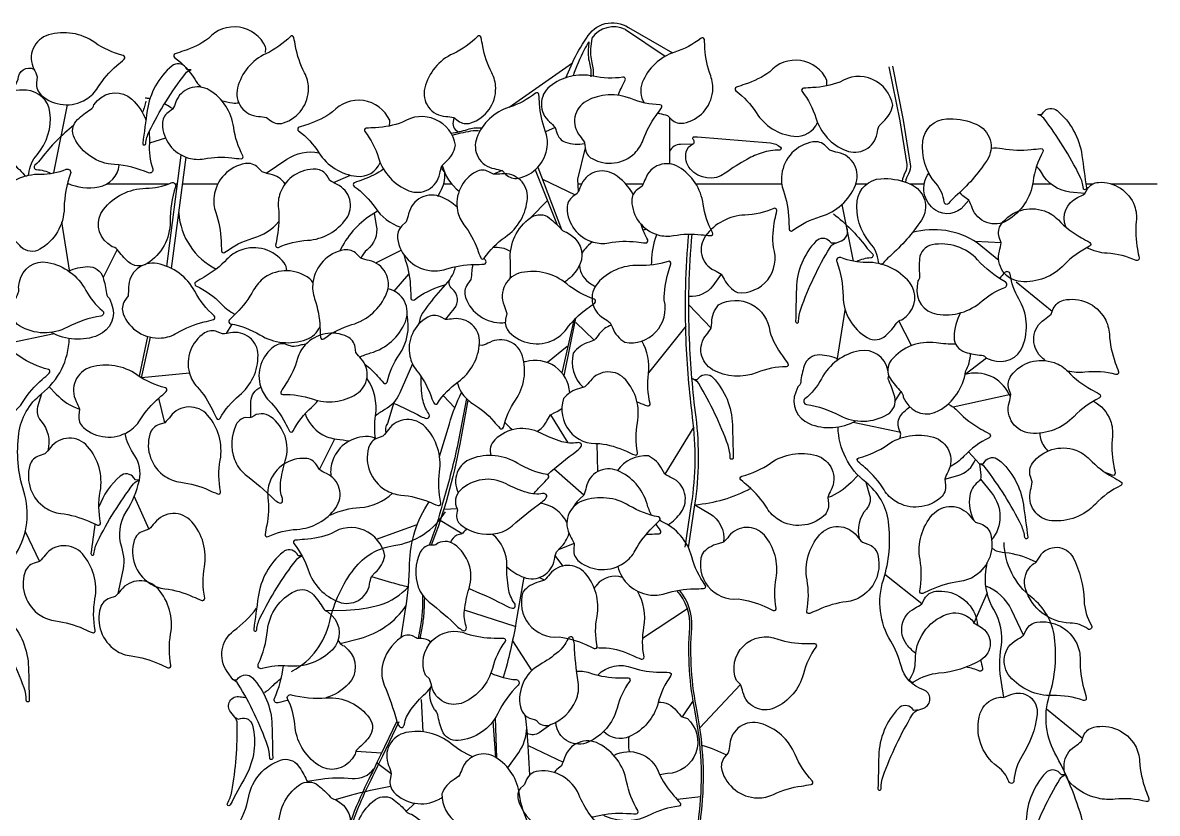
# Model space of a CAD drawing. Header units: millimetres. Extents: x -235 to 378, y -761 to -143.
# Drawn here: x 20.9 to 378, y -392.2 to -143.6 of the extents above; entities that cross this region are included whole.
import ezdxf

# ---------------------------------------------------------------- set-up
doc = ezdxf.new("R2010")
doc.units = ezdxf.units.MM
doc.layers.add('ceco.net 552 - hanging plants', color=7, linetype='Continuous')

msp = doc.modelspace()

# ---------------------------------------------------------------- linework, layer by layer
at = {"layer": 'ceco.net 552 - hanging plants'}
for points in [[(97.31, -152.96, 0.047586), (97.37, -151.16, 0.541429), (79.4, -148.54), (79.4, -148.54, -0.077245), (71.6, -152.45, 0.00848), (68.87, -153.38, 0.598862), (68.7, -154.5, -0.092131), (75.08, -161.38, 0.048012), (76.99, -163.83, 0.048012)], [(191.87, -160.86), (193.93, -156.17, -0.055454), (198.39, -148.46, -0.443163), (211.55, -145.09, -0.859275)], [(210.61, -145.7), (210.61, -145.7, 0.366637), (199.98, -148.47, 0.053683)], [(25.51, -160.63), (25.29, -162.43, 0.246417), (26.78, -166.37, 0.330105), (40.92, -167.63, 0.116968), (44.59, -163.98, -0.077245), (50.57, -157.03, 0.00848), (52.84, -155.02, 0.598862), (52.55, -153.87, -0.092131), (43.58, -149.79, 0.227483), (29.06, -147.4, 0.472053), (24.46, -158.15, -0.038279), (25.51, -160.63, 4.770354)], [(97.67, -173.37), (99.05, -174.42, 0.246417), (103, -175.1, 0.330105), (110.85, -164.08, 0.116968), (109.62, -159.31, -0.077245), (106.79, -151.05, 0.00848), (106.24, -148.22, 0.598862), (105.15, -147.9, -0.092131), (97.48, -153.31, 0.227483), (88.52, -164.08, 0.472053), (95.14, -173.04, -0.038279), (97.67, -173.37, 4.770354)], [(156.59, -173.37), (157.97, -174.42, 0.246417), (161.92, -175.1, 0.330105), (169.77, -164.08, 0.116968), (168.54, -159.31, -0.077245), (165.71, -151.05, 0.00848), (165.16, -148.22, 0.598862), (164.07, -147.9, -0.092131), (156.4, -153.31, 0.227483), (147.44, -164.08, 0.472053), (154.06, -173.04, -0.038279), (156.59, -173.37, 4.770354)], [(199.13, -149.59, 0.036388), (197.59, -152.12, 0.036601), (194.13, -160.29)], [(199.13, -149.59), (198.94, -151.22, 0.092771), (199.29, -156.32, -0.077331), (199.71, -160.57)], [(199.98, -148.47), (199.68, -151.06, 0.092771), (200.03, -156.16, -0.077331), (200.45, -160.41, -0.007946)], [(223.83, -172.77), (225.07, -173.98, 0.246417), (228.91, -175.14, 0.330105), (238.05, -165.18, 0.116968), (237.42, -160.29, -0.077245), (235.63, -151.74, 0.00848), (235.43, -148.87, 0.598862), (234.39, -148.42, -0.092131), (226.11, -152.84, 0.227483), (215.9, -162.42, 0.232068), (216.45, -168.76, 0.232068)], [(72.71, -158.32), (72.21, -157.65, 0.431488), (67.92, -157.14, 0.185375), (60.11, -171.23, 0.00096), (58.69, -181.49, 1.019254), (59.65, -181.6, -0.090891), (60.74, -177.79, -0.049077), (72.11, -159.58, -0.172803), (73.94, -158.4), (73.49, -158.37), (72.71, -158.32)], [(273.95, -163.44, 0.047586), (274.01, -161.65, 0.541429), (256.04, -159.02), (256.04, -159.02, -0.077245), (248.24, -162.93, 0.00848), (245.51, -163.86, 0.598862), (245.34, -164.99, -0.092131), (251.72, -171.86, 0.227483), (263.6, -179.29, 0.330913), (271.04, -174.95, 0.330913)], [(17.79, -165.06), (19.51, -161.33, -0.554984), (24.46, -158.15, -85.171084)], [(208.27, -166.36, -0.020705), (209.25, -164.22, 0.00848), (210.51, -161.62, 0.598862), (209.83, -160.71, -0.092131), (200.45, -160.41, 0.227483), (186.82, -163.63, 0.472053), (186.71, -174.76, -0.038279), (188.53, -176.55)], [(290.44, -175.97), (291.66, -174.74, 0.163945), (294.71, -169.54, 0.541429), (278.07, -162.27, 0.081992), (278.07, -162.27, -0.077245), (269.51, -163.99, 0.00848), (266.63, -164.16, 0.598862), (266.18, -165.2, -0.092131), (270.52, -173.52, 0.227483), (280.02, -183.81, 0.472053), (289.78, -178.44, -0.038279), (290.44, -175.97, 4.770354)], [(293.53, -157.46), (296.92, -174.42), (299.1, -188.2, -0.167912), (298.69, -190.51, 0.083179), (297.67, -193.38, 0.083179)], [(294.63, -157.24), (298.03, -174.22), (300.21, -188.02, -0.167912), (299.67, -191.06, 0.087713), (298.74, -193.72, -7.213812)], [(68.09, -170.81), (66.68, -171.82, 0.246417), (64.87, -175.4, 0.330105), (73.1, -186.13, 0.116968), (78.02, -186.36, -0.077245), (86.75, -186.08, 0.00848), (89.62, -186.38, 0.598862), (90.24, -185.43, -0.092131), (87.32, -176.51, 0.227483), (79.65, -164.79, 0.472053), (69.14, -168.48, -0.038279), (68.09, -170.81, 4.770354)], [(13.65, -166.17), (12.71, -166.57, 0.469334), (9.32, -177.88, 0.066782), (19.32, -189.27, -0.045639), (21.41, -191.47, 0.669783), (22.81, -191.07, -0.152472), (25.43, -185.09, 0.211908), (29.5, -171.8, 0.363748), (22.08, -164.84, 0.106502), (13.65, -166.17, 2.255496)], [(43.32, -169.37), (44.5, -168.09, -0.414145), (55.26, -167.61, -0.116892), (59.7, -174.16, -0.116892)], [(60.96, -167.51, 0.021334), (59.5, -167.29)], [(171.77, -190.1), (173.01, -191.31, 0.246417), (176.85, -192.47, 0.330105), (185.99, -182.5, 0.116968), (185.36, -177.61, -0.077245), (183.57, -169.07, 0.00848), (183.37, -166.19, 0.598862), (182.32, -165.74, -0.092131), (174.04, -170.16, 0.227483), (163.83, -179.75, 0.472053), (169.3, -189.46, -0.038279), (171.77, -190.1, 4.770354)], [(197.73, -181.25), (197.9, -182.97, 0.246417), (200.1, -186.33, 0.330105), (213.51, -184.57, 0.116968), (216.17, -180.42, -0.077245), (220.29, -172.73, 0.00848), (221.98, -170.39, 0.598862), (221.47, -169.38, -0.092131), (212.29, -167.44, 0.227483), (198.3, -168.22, 0.472053), (196.25, -179.17, -0.038279), (197.73, -181.25, 4.770354)], [(60.67, -177.94, -0.050948), (60.79, -181.42, 0.098869), (61.85, -189.53, -0.647553), (60.51, -190.77, 0.08314), (49.76, -188.2, -0.263284), (37.18, -179.89, -0.332746), (38.19, -174.05, -0.049305), (42.3, -170.86, 0.207533), (43.32, -169.37)], [(59.62, -168.21), (59.24, -169.91, -0.06502), (58.57, -171.76, -0.06502)], [(68.14, -170.71), (67.46, -170.24, 0.032224), (65.55, -169.1, 0.032224)], [(83.5, -168.02, 0.055005), (86.96, -168.8, 0.068284), (88.92, -168.76)], [(136.35, -176.04, 0.047586), (136.41, -174.25, 0.541429), (118.45, -171.62), (118.45, -171.62, -0.077245), (110.64, -175.54, 0.00848), (107.91, -176.47, 0.598862), (107.75, -177.59, -0.092131), (114.13, -184.47, 0.227483), (126.01, -191.89, 0.330913), (133.44, -187.56, 0.330913)], [(341.65, -172.39), (342.15, -171.72, -0.431488), (346.44, -171.21, -0.185375), (354.24, -185.3, -0.00096), (355.66, -195.55, -1.019254), (354.7, -195.67, 0.090891), (353.61, -191.86, 0.049077), (342.24, -173.64, 0.172803), (340.42, -172.47), (340.86, -172.43), (341.65, -172.39)], [(152.84, -188.57), (154.07, -187.34, 0.163945), (157.12, -182.14, 0.541429), (140.48, -174.87, 0.081992), (140.48, -174.87, -0.077245), (131.92, -176.59, 0.00848), (129.04, -176.76, 0.598862), (128.58, -177.81, -0.092131), (132.93, -186.12, 0.227483), (142.43, -196.42, 0.472053), (152.18, -191.04, -0.038279), (152.84, -188.57, 4.770354)], [(156.59, -173.37), (156.34, -174.8, 0.382523), (158.3, -177.94, 0.409983)], [(220.82, -172.01, 0.019309), (221.36, -172.13, -0.038279), (223.83, -172.77)], [(320.05, -175.13), (321, -175.53, -0.469334), (324.38, -186.83, -0.066782), (314.39, -198.23, 0.045639), (312.29, -200.43, -0.669783), (310.9, -200.03, 0.152472), (308.28, -194.05, -0.211908), (304.2, -180.76, -0.363748), (311.63, -173.8, -0.106502), (320.05, -175.13, -2.255496)], [(36.95, -175.91, 0.063447), (26.83, -186.16, -0.045639), (24.77, -188.4, 0.669783), (25.26, -189.76, -0.108279), (29.79, -190.97)], [(165.34, -176.79, 0.108156), (160.8, -177.25, -0.045684), (155.74, -178.4, -0.045684)], [(156.06, -178.98), (158.82, -178.26, -0.023145), (161.95, -177.6, -0.08011), (164.86, -177.6, -0.669592)], [(188.53, -176.55), (189, -178.22, 0.246417), (191.75, -181.14, 0.134947), (197.76, -181.52, 0.134947)], [(231.74, -181.8), (227.9, -181.83, 0.282834), (224.48, -183.97, 1.420119)], [(233.32, -179.44), (256.28, -181.38, -0.162743), (259.4, -182.73, -0.688458), (259.06, -183.64, 0.076144), (253.59, -184.48, 0.051416), (248.96, -186.47, 0.028458), (241.97, -190.92, -0.387945), (231.04, -189.64, -0.245559), (229.74, -184.15, -0.232183), (231.74, -181.8, 0.555603), (231.96, -180.34, -0.535608), (232.06, -179.45), (233.32, -179.44)], [(274.89, -183.66), (273.62, -182.35, 0.246417), (269.62, -181.05, 0.330105), (259.78, -191.28, 0.116968), (260.32, -196.43, -0.077245), (261.99, -205.44, 0.00848), (262.13, -208.47, 0.598862), (263.22, -208.96, -0.092131), (272.01, -204.53, 0.227483), (282.97, -194.71, 0.472053), (277.47, -184.39, -0.038279), (274.89, -183.66, 4.770354)], [(97.53, -190.9), (104.08, -186.51, -0.197866), (114.13, -184.47, -0.162296)], [(325.65, -182.99, -0.07859), (329.15, -183.12, 0.077245), (338.31, -183.46, -0.00848), (341.33, -183.16, -0.598862), (341.98, -184.17, 0.092131), (338.86, -193.52, -0.227483), (330.74, -205.78, -0.472053), (319.72, -201.83, 0.038279), (318.63, -199.38)], [(35, -194.09, 0.148961), (44.92, -195.19, 0.327687), (51.33, -188.35, 0.327687)], [(96.26, -190.49), (94.99, -189.18, 0.246417), (90.99, -187.88, 0.330105), (81.14, -198.11, 0.116968), (81.69, -203.26, -0.077245), (83.36, -212.27, 0.00848), (83.5, -215.3, 0.598862), (84.58, -215.79, -0.092131), (93.38, -211.36, 0.145921), (101.55, -206.09, 0.145921)], [(151.55, -198.2), (152.36, -196.66, 0.163945), (153.74, -190.8, 0.04666), (152.67, -189.09, 0.04666)], [(152.91, -188.5, 0.153056), (158.25, -196.59)], [(215.82, -194.98), (214.41, -195.99, 0.246417), (212.6, -199.57, 0.330105), (220.83, -210.3, 0.116968), (225.75, -210.53, -0.077245), (234.48, -210.25, 0.00848), (237.35, -210.55, 0.598862), (237.97, -209.6, -0.092131), (235.05, -200.68, 0.227483), (227.38, -188.96, 0.472053), (216.88, -192.65, -0.038279), (215.82, -194.98, 4.770354)], [(355.15, -197.32), (350.49, -196.85, -0.237676), (341.5, -190.73, 0.067017), (339.99, -188.7, 2.931768)], [(15.51, -209.26), (14.17, -208.16, -0.414145), (13.12, -197.44, -0.228085), (26.61, -191.17, 0.098869), (34.65, -189.68, -0.647553), (35.96, -190.95, 0.08314), (33.97, -201.82, -0.263284), (26.35, -214.83, -0.332746), (20.47, -214.14, -0.049305), (17.07, -210.21, 0.207533), (15.51, -209.26, 4.85533)], [(103.51, -194.25, 0.190317), (98.84, -191.22, -0.038279), (96.26, -190.49)], [(117.6, -193.22), (116.7, -191.74, 0.246417), (113.26, -189.68, 0.330105), (101.96, -197.11, 0.116968), (101.37, -202.01, -0.077245), (101.02, -210.73, 0.00848), (100.52, -213.57, 0.598862), (101.42, -214.26, -0.092131), (110.53, -212, 0.227483), (122.77, -205.2, 0.472053), (119.84, -194.45, -0.038279), (117.6, -193.22, 4.770354)], [(134.48, -189.63, -0.06395), (128.03, -192.91, 0.00848), (125.33, -193.93, 0.598862), (125.2, -195.06, -0.092131), (131.8, -201.72, 0.161072), (139.87, -207.91, 0.161072)], [(169.13, -191.25), (167.6, -190.45, 0.246417), (163.59, -190.47, 0.330105), (157.76, -202.67, 0.116968), (159.79, -207.17, -0.077245), (164, -214.81, 0.00848), (165.04, -217.5, 0.598862), (166.17, -217.63, -0.092131), (172.79, -210.98, 0.227483), (179.75, -198.82, 0.472053), (171.69, -191.14, -0.038279), (169.13, -191.25, 4.770354)], [(213.02, -197.65, 0.138191), (207.02, -191.24, 0.472053), (196.51, -194.93, -0.038279), (195.45, -197.26)], [(299.41, -193.96), (300.35, -194.36, -0.469334), (303.74, -205.66, -0.066782), (293.75, -217.06, 0.045639), (291.65, -219.26, -0.669783), (290.26, -218.86, 0.152472), (287.64, -212.88, -0.211908), (283.56, -199.59, -0.363748), (290.98, -192.63, -0.106502), (299.41, -193.96, -2.255496)], [(318.63, -199.38), (317.1, -201.21, -0.377009), (308.18, -202.57, -0.427451), (306.08, -190.85, 0.028238)], [(49.06, -214.04), (47.69, -212.98, -0.414145), (46.35, -202.29, -0.228085), (59.66, -195.66, 0.098869), (67.66, -193.94, -0.647553), (69.01, -195.17, 0.08314), (67.31, -206.1, -0.263284), (60.05, -219.31, -0.332746), (54.15, -218.78, -0.049305), (50.64, -214.94, 0.207533), (49.06, -214.04, 4.85533)], [(355.15, -197.32), (356.05, -195.84, -0.246417), (359.49, -193.78, -0.330105), (370.79, -201.21, -0.116968), (371.37, -206.11, 0.077245), (371.72, -214.83, -0.00848), (372.23, -217.67, -0.598862), (371.33, -218.36, 0.092131), (362.22, -216.1, -0.103963), (355.8, -214.34, -0.103963)], [(157.6, -201.56, 0.084817), (152.82, -198.41, 0.472053), (142.38, -203.68, -0.038279), (141.59, -206.25)], [(195.45, -197.26), (194.04, -198.27, 0.246417), (192.23, -201.85, 0.330105), (200.46, -212.58, 0.116968), (205.38, -212.81, -0.077245), (214.11, -212.53, 0.00848), (216.98, -212.83, 0.598862), (217.6, -211.88, -0.051214), (215.57, -207.04, -0.051214)], [(318.63, -199.38), (317.15, -198.32, -0.107206), (315.87, -196.89, -0.107206)], [(349.17, -207.82, -0.402608), (352.9, -198.54, 0.038279), (355.15, -197.32)], [(70.05, -203.38, 0.267847), (81.83, -221.05, 0.309793)], [(132.6, -202.8), (130.58, -204.11, 0.137711), (120.67, -215.39)], [(131.54, -203.49), (132.2, -207.35, -0.27288), (129.3, -215.02, 0.132221), (127.36, -217.67, 0.831935)], [(240.75, -222.71), (241.63, -224.2, 0.163945), (245.88, -228.47, 0.541429), (257.14, -214.23, 0.081992), (257.14, -214.23, -0.077245), (257.65, -205.51, 0.00848), (258.22, -202.68, 0.598862), (257.32, -201.98, -0.092131), (248.18, -204.07, 0.227483), (235.81, -210.64, 0.472053), (238.53, -221.44, -0.038279), (240.75, -222.71, 4.770354)], [(328.82, -212.76), (328.24, -211.04, -0.246417), (328.9, -206.88, -0.330105), (342.5, -202.78, -0.116968), (346.83, -205.61, 0.077245), (354.09, -211.2, -0.00848), (356.72, -212.71, -0.598862), (356.67, -213.9, 0.092131), (348.71, -219.71, -0.227483), (334.99, -224.99, -0.472053), (328.3, -215.4, 0.038279), (328.82, -212.76, -4.770354)], [(141.59, -206.25), (140.26, -207.49, 0.246417), (138.87, -211.46, 0.330105), (148.9, -221.52, 0.116968), (154.06, -221.09, -0.077245), (163.1, -219.6, 0.00848), (166.13, -219.53, 0.598862), (166.65, -218.45, -0.008599), (166.12, -217.69, -0.008599)], [(174.35, -223.93, 0.04062), (174.38, -218.5, -0.263284), (180.79, -204.86, -0.332746), (186.71, -205.01, -0.049305), (190.46, -208.62, 0.207533), (192.09, -209.42)], [(276.11, -203.7, -0.063447), (286.23, -213.95, 0.045639), (288.29, -216.19, -0.669783), (287.8, -217.55, 0.108279), (283.27, -218.76)], [(192.09, -209.42), (193.52, -210.39, -0.414145), (195.55, -220.97, -0.086227), (191.47, -225.19, -0.086227)], [(217.3, -208.59, -0.011173), (216.18, -208.81)], [(218.84, -219.81, -0.075362), (220.08, -211.38, 0.003682), (220.44, -210.18, 0.003682)], [(229.38, -308.54), (231.43, -295.01, 0.069405), (231.75, -267.78, -0.021602), (229.69, -243.18, -0.033171), (230.56, -209.95, -0.033171)], [(230.43, -308.7), (232.48, -295.17, 0.069405), (232.81, -267.65, -0.021602), (230.76, -243.14, -0.033171), (231.62, -210.04, -9.107611)], [(276.66, -212.88), (278.54, -212.18, 0.428524), (280.25, -208.14, 0.428524)], [(328.07, -218.32), (321.25, -212.76, 0.214801), (300.9, -209.57, 0.867749)], [(200.19, -212.5, 0.048961), (197.88, -214.67, 0.064747), (196.85, -216.21, 0.064747)], [(275.43, -212.94), (274.86, -212.33, 0.431488), (270.54, -212.32, 0.185375), (264.38, -227.19, 0.00096), (264.14, -237.55, 1.019254), (265.1, -237.55, -0.090891), (265.75, -233.64, -0.049077), (274.98, -214.25, -0.172803), (276.66, -212.88), (276.22, -212.9), (275.43, -212.94)], [(302.63, -224.77), (302.35, -226.48, 0.414145), (308.63, -235.23, 0.228085), (322.9, -231.05, -0.098869), (329.94, -226.87, 0.647553), (330.08, -225.05, -0.08314), (321.42, -218.19, 0.263284), (307.11, -213.44, 0.332746), (303.14, -217.83, 0.049305), (303.18, -223.04, -0.207533), (302.63, -224.77, -4.85533)], [(104.07, -221.59, 0.151509), (103.16, -219.07, 0.330105), (89.53, -215.08, 0.116968), (85.21, -217.95, -0.077245), (78, -223.6, 0.00848), (75.38, -225.13, 0.598862), (75.45, -226.32, -0.092131), (83.45, -232.06, 0.079393), (87.73, -235.3)], [(127.36, -217.67), (126.09, -216.37, 0.246417), (122.09, -215.06, 0.330105), (112.25, -225.3, 0.116968), (112.79, -230.44, -0.077245), (114.46, -239.45, 0.00848), (114.6, -242.48, 0.598862), (115.69, -242.98, -0.092131), (124.49, -238.54, 0.227483), (135.44, -228.73, 0.472053), (129.94, -218.4, -0.038279), (127.36, -217.67, 4.770354)], [(140.84, -216.48, 0.038878), (141.29, -218.16, -0.077245), (142.96, -227.18, 0.00848), (143.1, -230.2, 0.598862), (144.19, -230.7, -0.092131), (152.99, -226.26, 0.013957), (153.89, -225.97, 0.013957)], [(174.45, -215.53, 0.176282), (168.79, -214.39)], [(297.55, -237.05), (298.89, -235.95, 0.414145), (299.95, -225.23, 0.228085), (286.46, -218.96, -0.098869), (278.41, -217.47, 0.647553), (277.1, -218.73, -0.08314), (279.09, -229.61, 0.263284), (286.71, -242.62, 0.332746), (292.59, -241.93, 0.049305), (296, -238, -0.207533), (297.55, -237.05, -4.85533)], [(19.6, -226.75), (19.92, -225.05, -0.414145), (28.8, -218.96, -0.228085), (40.8, -227.76, 0.098869), (45.98, -234.09, -0.647553), (45.5, -235.85, 0.08314), (35.01, -239.35, -0.263284), (19.94, -238.93, -0.332746), (17.71, -233.45, -0.049305), (19.52, -228.57, 0.207533), (19.6, -226.75, 4.85533)], [(35.38, -221.69, -0.101374), (41.36, -220.29, -0.332746), (46.2, -223.7, -0.049305), (47.32, -228.78, 0.207533), (48.23, -230.35)], [(54.06, -229.48), (53.04, -230.98, 0.246417), (52.57, -235.17, 0.330105), (64.59, -242.73, 0.116968), (69.52, -241.16, -0.077245), (78.01, -237.7, 0.00848), (80.94, -236.94, 0.598862), (81.21, -235.78, -0.092131), (75.08, -228.06, 0.227483), (63.25, -219.33, 0.472053), (54.25, -226.8, -0.038279), (54.06, -229.48, 4.770354)], [(153.96, -236.87), (156.73, -233.54, 0.419222), (156.12, -227.32, -0.40558), (155.68, -223.72, 0.139091), (157.03, -220.28, 22.69873)], [(162.56, -219.61, 0.070027), (162.21, -221.7, -0.038279), (161.94, -224.37)], [(196.12, -219.98, 0.246803), (199.69, -225.66, -0.024697), (201.08, -226.55, -0.024697)], [(205.78, -237.92), (206.52, -239.48, 0.163945), (210.4, -244.09, 0.541429), (222.82, -230.84, 0.081992), (222.82, -230.84, -0.077245), (224.05, -222.2, 0.00848), (224.85, -219.42, 0.598862), (224.02, -218.64, -0.092131), (214.73, -219.96, 0.227483), (201.86, -225.48, 0.472053), (203.67, -236.47, -0.038279), (205.78, -237.92, 4.770354)], [(112.26, -225.24, 0.085028), (111.23, -224.11, 0.330105), (97.03, -223.76, 0.116968), (93.6, -227.64, -0.077245), (88.08, -234.96, 0.00848), (85.94, -237.1, 0.598862), (86.31, -238.24, -0.092131), (95.52, -241.73, 0.227483), (110.16, -243.19, 0.200447), (114.46, -239.23)], [(155.36, -224.29), (152.38, -227.7, 0.026105), (146.92, -234.65, 0.135113), (145.6, -238.35, -0.021726)], [(161.94, -224.37), (160.87, -225.84, 0.246417), (160.27, -230.01, 0.330105), (172.05, -237.94, 0.0167), (172.79, -237.88, 0.0167)], [(173.25, -235.05), (172.88, -236.83, 0.246417), (174.05, -240.88, 0.330105), (188.04, -243.29, 0.116968), (192, -239.95, -0.077245), (198.52, -233.51, 0.00848), (200.95, -231.7, 0.598862), (200.75, -230.52, -0.092131), (192.15, -225.73, 0.227483), (177.88, -222.16, 0.472053), (172.41, -232.5, -0.038279), (173.25, -235.05, 4.770354)], [(240.75, -222.71), (238.08, -226.3, -0.259057), (230.58, -229.68, 2.205697)], [(324.26, -249.06), (325.89, -249.67, 0.414145), (335.7, -245.23, 0.228085), (334.38, -230.41, -0.098869), (331.66, -222.7, 0.647553), (329.9, -222.2, -0.017989), (328.28, -223.98, -0.017989)], [(126.9, -248.73, -0.034489), (130.39, -247.45, 0.227483), (141.34, -237.64, 0.470962), (135.87, -227.32, 0.470962)], [(48.23, -230.35), (48.88, -231.96, -0.414145), (44.7, -241.88, -0.227021), (29.91, -240.99, -0.227021)], [(237.57, -239.67), (237.75, -237.95, -0.163945), (239.88, -232.3, -0.541429), (256, -240.66, -0.081992), (256, -240.66, 0.077245), (260.05, -248.4, -0.00848), (261.72, -250.75, -0.598862), (261.2, -251.76, 0.092131), (252, -253.61, -0.227483), (238.02, -252.7, -0.472053), (236.07, -241.73, 0.038279), (237.57, -239.67, -4.770354)], [(344.57, -235.26), (345.25, -233.57, -0.246417), (348.45, -230.85, -0.330105), (361.44, -236.59, -0.116968), (362.89, -241.55, 0.077245), (364.76, -250.53, -0.00848), (365.78, -253.38, -0.598862), (364.96, -254.25, 0.092131), (355.14, -253.48, -0.079374), (349.78, -253.2, -0.079374)], [(128.55, -250.92, -0.048862), (132.57, -254.73, 0.00848), (134.5, -256.88, 0.598862), (135.6, -256.59, -0.092131), (139.41, -248.02, 0.207355), (141.89, -235.38, 0.207355)], [(153.96, -236.87), (152.41, -236.1, 0.246417), (148.4, -236.18, 0.330105), (142.76, -248.47, 0.116968), (144.87, -252.93, -0.077245), (149.2, -260.51, 0.00848), (150.27, -263.18, 0.598862), (151.41, -263.29, -0.092131), (157.93, -256.54, 0.227483), (164.69, -244.27, 0.472053), (156.51, -236.72, -0.038279), (153.96, -236.87, 4.770354)], [(316.09, -234.81, 0.131664), (314.02, -242.46, 0.332746), (317.56, -247.21, 0.049305), (322.67, -248.19, -0.207533), (324.26, -249.06)], [(342.71, -249.84, -0.02829), (341.28, -248.55, -0.472053), (342.45, -236.92, 0.038279), (344.57, -235.26)], [(206.17, -238.74, 0.166399), (202.38, -241.48, -0.038279), (200.76, -243.45)], [(83.76, -241.47), (82.16, -240.81, 0.246417), (78.17, -241.16, 0.330105), (73.39, -253.81, 0.116968), (75.8, -258.12, -0.077245), (80.64, -265.38, 0.00848), (81.9, -267.98, 0.598862), (83.03, -268, -0.092131), (89.07, -260.82, 0.227483), (94.98, -248.12, 0.472053), (86.3, -241.14, -0.038279), (83.76, -241.47, 4.770354)], [(125.79, -247.29), (125.52, -245.58, 0.246417), (123.13, -242.36, 0.330105), (109.85, -244.89, 0.116968), (107.43, -249.19, -0.077245), (103.77, -257.11, 0.00848), (102.21, -259.54, 0.598862), (102.78, -260.53, -0.092131), (112.06, -261.92, 0.227483), (125.98, -260.33, 0.472053), (127.39, -249.28, -0.038279), (125.79, -247.29, 4.770354)], [(119.14, -240.74, -0.004713), (119.3, -241.28)], [(1.96, -259.39), (1.74, -261.2, 0.246417), (3.23, -265.13, 0.330105), (17.37, -266.39, 0.116968), (21.05, -262.75, -0.077245), (27.02, -255.8, 0.00848), (29.29, -253.79, 0.598862), (29, -252.63, -0.092131), (20.03, -248.56, 0.227483), (5.52, -246.17, 0.472053), (0.91, -256.92, -0.038279), (1.96, -259.39, 4.770354)], [(10.46, -332.04), (8.59, -331.33, -0.706518), (8.7, -325.62, 0.254779), (15.7, -318.11, -0.073014), (18.97, -310.33, 0.215203), (21.28, -290.99, -0.109177), (19.69, -272.81, -0.196781), (26.83, -260.31, 0.224508), (35.56, -242.93, 21.576468)], [(105.71, -245.44), (104.09, -244.84, 0.246417), (100.11, -245.35, 0.330105), (95.84, -258.18, 0.116968), (98.41, -262.39, -0.077245), (103.53, -269.46, 0.00848), (104.89, -272, 0.598862), (106.03, -271.98, -0.092131), (111.78, -264.57, 0.045638), (113.79, -262.42, 0.045638)], [(109.93, -244.8, 0.059403), (108.23, -245.02, -0.038279), (105.71, -245.44)], [(157.66, -256.73, 0.075587), (159.01, -259.87, 0.116968), (162.51, -263.34, -0.077245), (169.17, -268.97, 0.00848), (171.1, -271.12, 0.598862), (172.2, -270.83, -0.092131), (176.02, -262.26, 0.227483), (178.18, -248.42, 0.472053), (167.91, -244.12, -0.038279), (165.56, -245.14)], [(200.76, -243.45), (199.14, -244.06, 0.163945), (194.2, -247.52, 0.276778), (197.26, -258.24, 0.276778)], [(214.22, -262.81, -0.00562), (214.82, -263.04, 0.00848), (217.51, -264.08, 0.598862), (218.36, -263.32, -0.092131), (217.86, -253.95, 0.166302), (215.78, -243.68, 0.166302)], [(314.53, -244.65, -0.046372), (308.34, -244.3, 0.263284), (294.27, -249.7, 0.332746), (293.99, -255.61, 0.049305), (297.31, -259.61, -0.207533), (297.99, -261.3)], [(193.07, -259.97, 0.481945), (179.18, -250.23), (179.18, -250.23, -0.004916), (178.62, -250.26, -0.004916)], [(277.68, -249.48, 0.101374), (271.7, -248.08, 0.332746), (266.86, -251.49, 0.049305), (265.75, -256.57, -0.207533), (264.83, -258.14)], [(293.46, -254.54), (293.14, -252.84, 0.414145), (284.26, -246.75, 0.228085), (272.26, -255.55, -0.098869), (267.08, -261.88, 0.647553), (267.56, -263.64, -0.08314), (278.05, -267.13, 0.263284), (293.12, -266.72, 0.332746), (295.35, -261.24, 0.049305), (293.54, -256.36, -0.207533), (293.46, -254.54, -4.85533)], [(297.99, -261.3), (298.86, -262.8, 0.414145), (309.26, -265.59, 0.228085), (317.65, -253.3, 0.102819), (319.22, -247.64, -0.07073)], [(331.88, -260.46), (331.3, -258.74, -0.246417), (331.96, -254.58, -0.330105), (345.55, -250.48, -0.116968), (349.89, -253.31, 0.077245), (357.15, -258.9, -0.00848), (359.78, -260.4, -0.598862), (359.73, -261.6, 0.092131), (351.77, -267.41, -0.227483), (338.04, -272.69, -0.472053), (331.36, -263.09, 0.038279), (331.88, -260.46, -4.770354)], [(38.79, -265.16), (38.57, -266.97, 0.246417), (40.06, -270.91, 0.330105), (54.2, -272.16, 0.116968), (57.87, -268.52, -0.077245), (63.85, -261.57, 0.00848), (66.12, -259.56, 0.598862), (65.83, -258.4, -0.092131), (56.86, -254.33, 0.227483), (42.34, -251.94, 0.472053), (37.74, -262.69, -0.038279), (38.79, -265.16, 4.770354)], [(143.55, -250.82), (139.61, -260.02, -0.165362), (134.9, -265.26, 0.037343), (131.96, -267.2, 2.503489)], [(197.84, -258.06), (196.19, -258.58, 0.163945), (191.09, -261.79, 0.541429), (202.49, -275.92, 0.081992), (202.49, -275.92, -0.077245), (210.88, -278.34, 0.00848), (213.51, -279.52, 0.598862), (214.4, -278.8, -0.092131), (214.38, -269.42, 0.227483), (210.7, -255.9, 0.472053), (199.57, -256.18, -0.038279), (197.84, -258.06, 4.770354)], [(131.92, -274.46, -0.067561), (131.96, -267.2, 0.184828), (129.26, -255.35)], [(137.52, -263.21, -0.021446), (146.23, -267.4, 0.083909), (148.05, -268.02, 0.466445), (148.91, -267.26, 0.150817), (148.64, -266.43, -0.114058), (146.78, -261.9, -0.046746), (146.29, -254.88, -0.046746)], [(233.21, -255.78), (233.78, -255.17, -0.431488), (238.1, -255.16, -0.185375), (244.26, -270.04, -0.00096), (244.51, -280.39, -1.019254), (243.54, -280.39, 0.090891), (242.89, -276.48, 0.049077), (233.66, -257.1, 0.172803), (231.98, -255.72), (232.43, -255.74), (233.21, -255.78)], [(331.78, -261.18, -0.019361), (331.29, -260.38, 0.371362), (317.47, -254.26)], [(26.83, -260.31), (25.63, -264.4, 0.259021), (26.61, -268.77, -0.25598), (28.8, -278.23, 0.354211)], [(29.27, -258.1), (31.46, -260.4, 0.115906), (38.79, -265.16, -8.686149)], [(92.69, -267.78), (92.76, -262.69, -0.302377), (95.84, -258.18, -0.402613)], [(152.11, -279.98), (155.18, -269.71, -0.04001), (159.01, -259.87, -5.004606)], [(264.83, -258.14), (264.18, -259.75, 0.414145), (268.37, -269.67, 0.227021), (283.15, -268.78, 0.227021)], [(137.69, -263.03), (135.72, -269.62, 0.230223), (135.18, -272.6, 2.297344)], [(160.56, -261.81), (157.63, -277.07, -0.019378), (153, -294.82, -0.028953), (148.86, -307.94, 1.564763)], [(161.03, -262.25), (158.47, -276.14, -0.046295), (149.51, -307.94, 1.130734)], [(312.14, -263.51, -0.086567), (315.23, -265.8, 0.077245), (322.49, -271.39, -0.00848), (325.12, -272.9, -0.598862), (325.07, -274.09, 0.092131), (317.11, -279.9, -0.0818), (312.72, -283.25)], [(357.82, -262.61, -0.18689), (363.24, -268.77, -0.116968), (363.82, -273.66, 0.077245), (364.17, -282.39, -0.00848), (364.68, -285.23, -0.598862), (363.78, -285.92, 0.023083), (361.58, -285.04)], [(65.63, -269.37), (63.9, -269.93, 0.246417), (60.95, -272.94, 0.330105), (65.78, -286.3, 0.116968), (70.64, -288.09, -0.077245), (79.46, -290.57, 0.00848), (82.24, -291.78, 0.598862), (83.16, -291.03, -0.092131), (83.08, -281.18, 0.227483), (79.11, -267.01, 0.472053), (67.42, -267.38, -0.038279), (65.63, -269.37, 4.770354)], [(92.3, -267.8), (91, -267.78, 0.238682), (88.12, -269.99, 0.201229), (87.56, -280.93, 0.141935), (90.98, -285.64, -0.026611), (100.04, -293.49, 0.083909), (101.63, -294.57, 0.466445), (102.67, -294.08, 0.150817), (102.63, -293.21, -0.114058), (102.07, -288.34, -0.047614), (103.55, -281.33, 0.323832), (98.92, -267.49, 0.331956), (93.05, -267.61, -0.20868), (92.3, -267.8, -6.513849)], [(109.8, -266.53, 0.175631), (114.85, -272.9, 0.116968), (119.77, -274.53, -0.033202), (123.68, -275.13, -0.033202)], [(182.78, -272.09, 0.148321), (185.71, -269.1, -0.038279), (187.05, -266.92)], [(187.05, -266.92), (188.58, -266.1, 0.061563), (190.56, -264.9, 0.061563)], [(297.22, -272.96), (296.64, -271.23, -0.246417), (297.3, -267.07, -0.081542), (300.08, -264.39, -0.081542)], [(134.28, -273.59), (132.57, -274.21, 0.246417), (129.73, -277.32, 0.330105), (135, -290.5, 0.116968), (139.92, -292.13, -0.077245), (148.82, -294.32, 0.00848), (151.63, -295.44, 0.598862), (152.53, -294.65, -0.092131), (152.12, -284.81, 0.227483), (147.68, -270.78, 0.472053), (136.01, -271.54, -0.038279), (134.28, -273.59, 4.770354)], [(186.02, -285.73, -0.026468), (195.31, -278.26, 0.083909), (196.66, -276.89, 0.466445), (196.36, -275.78, 0.150817), (195.49, -275.66, -0.114058), (190.6, -275.35, -0.047614), (183.96, -272.64, 0.323832), (169.52, -274.73, 0.282016), (168.25, -279.7, 0.282016)], [(172.62, -269.31, 0.04717), (174.81, -271.42, 0.01093), (175.06, -271.61)], [(302.6, -359.82), (304.47, -359.12, 0.706518), (304.36, -353.41, -0.254779), (297.36, -345.9, 0.073014), (294.09, -338.12, -0.215203), (291.78, -318.77, 0.109177), (293.37, -300.6, 0.196781), (286.23, -288.1, -0.224508), (277.5, -270.72, -21.576468)], [(27.87, -279.2), (26.14, -279.76, 0.246417), (23.19, -282.77, 0.330105), (28.02, -296.12, 0.116968), (32.88, -297.91, -0.077245), (41.7, -300.4, 0.00848), (44.48, -301.61, 0.598862), (45.41, -300.85, -0.092131), (45.32, -291, 0.227483), (41.36, -276.84, 0.472053), (29.66, -277.2, -0.038279), (27.87, -279.2, 4.770354)], [(50.97, -323.07), (52.48, -316.31, 0.135101), (52.1, -308.57, -0.224511), (53.49, -297.43, 0.086637), (57.63, -287.45, 0.2078), (56.17, -279.81, -0.096369), (53.13, -272.75, -5.393139)], [(131.96, -274.48, 0.135698), (129.78, -273.75, 0.330105), (118.48, -281.18, 0.116968), (117.9, -286.07, -0.000934), (117.91, -286.18, -0.000934)], [(311.1, -287.18), (311.32, -288.98, -0.246417), (309.83, -292.92, -0.330105), (295.69, -294.18, -0.116968), (292.02, -290.53, 0.077245), (286.04, -283.59, -0.00848), (283.77, -281.58, -0.598862), (284.06, -280.42, 0.092131), (293.03, -276.34, -0.227483), (307.54, -273.96, -0.472053), (312.15, -284.71, 0.038279), (311.1, -287.18, -4.770354)], [(297.01, -274.28, 0.019133), (297.22, -272.96)], [(343.58, -278.29, -0.028538), (342.43, -276.85, -0.156017), (341.1, -272.66, -0.156017)], [(338.63, -288.01), (338.05, -286.29, -0.246417), (338.71, -282.13, -0.330105), (352.3, -278.03, -0.116968), (356.64, -280.86, 0.077245), (363.9, -286.45, -0.00848), (366.53, -287.96, -0.598862), (366.48, -289.15, 0.092131), (358.52, -294.96, -0.227483), (344.79, -300.24, -0.472053), (338.11, -290.65, 0.038279), (338.63, -288.01, -4.770354)], [(114.3, -284.15), (113.39, -282.67, 0.246417), (109.95, -280.61, 0.330105), (98.65, -288.04, 0.116968), (98.07, -292.93, -0.077245), (97.72, -301.65, 0.00848), (97.21, -304.5, 0.598862), (98.12, -305.19, -0.092131), (107.22, -302.92, 0.227483), (119.47, -296.12, 0.472053), (116.54, -285.37, -0.038279), (114.3, -284.15, 4.770354)], [(181.66, -291.76, -0.031404), (184.19, -289, 0.00848), (186.33, -286.86, 0.598862), (185.97, -285.72, -0.092131), (176.77, -282.2, 0.227483), (162.14, -280.7, 0.455365), (158, -291.35, 0.455365)], [(224.01, -301.52, 0.088535), (228.1, -297.56, 0.472053), (225.26, -286.78, -0.038279), (223.03, -285.54), (222.14, -284.06, 0.163945), (217.84, -279.83, 0.267067), (208.07, -284.45)], [(274.27, -292.95), (274.49, -294.76, -0.246417), (273.01, -298.7, -0.330105), (258.86, -299.95, -0.116968), (255.19, -296.31, 0.077245), (249.21, -289.36, -0.00848), (246.94, -287.35, -0.598862), (247.24, -286.19, 0.092131), (256.2, -282.12, -0.227483), (270.72, -279.73, -0.472053), (275.32, -290.48, 0.038279), (274.27, -292.95, -4.770354)], [(311.1, -287.18), (315.2, -286.01, 0.235579), (320.74, -280.94, 1.654485)], [(323.23, -282.23), (323.73, -281.55, -0.431488), (328.02, -281.05, -0.185375), (335.82, -295.14, -0.00096), (337.24, -305.39, -1.019254), (336.28, -305.51, 0.090891), (335.19, -301.7, 0.049077), (323.82, -283.48, 0.172803), (322, -282.31), (322.44, -282.27), (323.23, -282.23)], [(56.4, -287.37), (55.91, -286.69, 0.431488), (51.62, -286.19, 0.132984), (44.91, -295.83, 0.132984)], [(218.76, -298.49, -0.037483), (217.41, -294.89, 0.227483), (208.07, -284.45, 0.472053), (198.23, -289.68, -0.038279), (197.53, -292.14)], [(322, -282.31), (322.46, -285.9, -0.274601), (321.5, -288.13, 0.201924), (318.94, -292.37, 0.158543), (320.26, -300.16, 5.398382)], [(43.67, -301.27, 0.000867), (42.39, -310.53, 1.019254), (43.35, -310.64, -0.090891), (44.44, -306.84, -0.049077), (55.81, -288.62, -0.172803), (57.63, -287.45), (57.19, -287.41), (56.4, -287.37)], [(157.68, -297.24), (157.43, -298.5, 0.238682), (159.08, -301.74, 0.201229), (169.74, -304.27, 0.141935), (174.99, -301.77, -0.026611), (184.35, -294.28, 0.083909), (185.7, -292.92, 0.466445), (185.41, -291.81, 0.150817), (184.54, -291.69, -0.114058), (179.66, -291.35, -0.047614), (173.02, -288.62, 0.323832), (158.58, -290.67, 0.331956), (157.63, -296.46, -0.20868), (157.68, -297.24, -6.513849)], [(283.8, -285.89), (281.6, -288.19, -0.115906), (274.27, -292.95, 8.686149)], [(286.23, -288.1), (287.43, -292.19, -0.259021), (286.45, -296.56, 0.25598), (284.26, -306.02, -0.354211)], [(322.29, -287.15), (325.82, -291.49, -0.354489), (325.84, -306.25, -0.407755)], [(117.54, -298.37, 0.15973), (117.94, -298.32, -0.092131), (127.05, -296.06, 0.178146), (137.29, -291.58)], [(197.53, -292.14), (196.29, -293.35, 0.093227), (194.09, -296.05, 0.093227)], [(232.48, -295.17, 0.10294), (250, -290.04, 31.777454)], [(140.03, -336.89), (141.4, -328.12, 0.033742), (142.67, -313.71, -0.144555), (148.82, -294.32, -7.451454)], [(192.16, -300.82, 0.255087), (183.76, -294.7)], [(194.42, -307.39), (194.31, -309.21, 0.246417), (196.04, -313.05, 0.330105), (210.23, -313.44, 0.116968), (213.68, -309.58, -0.077245), (219.22, -302.28, 0.00848), (221.36, -300.14, 0.598862), (221, -299, -0.092131), (211.8, -295.48, 0.227483), (197.17, -293.98, 0.472053), (193.23, -304.99, -0.038279), (194.42, -307.39, 4.770354)], [(232.48, -295.17), (237.1, -297.92, -0.301871), (241.45, -306.95, 1.224164)], [(320.75, -300.65), (322.48, -301.21, -0.246417), (325.43, -304.22, -0.330105), (320.6, -317.57, -0.116968), (315.74, -319.36, 0.077245), (306.92, -321.85, -0.00848), (304.14, -323.06, -0.598862), (303.21, -322.3, 0.092131), (303.3, -312.45, -0.227483), (307.26, -298.29, -0.472053), (318.96, -298.65, 0.038279), (320.75, -300.65, -4.770354)], [(60.65, -302.9), (58.92, -303.46, 0.246417), (55.98, -306.47, 0.330105), (60.81, -319.82, 0.116968), (65.67, -321.61, -0.077245), (74.49, -324.1, 0.00848), (77.27, -325.31, 0.598862), (78.19, -324.55, -0.092131), (78.1, -314.7, 0.227483), (74.14, -300.54, 0.472053), (62.45, -300.9, -0.038279), (60.65, -302.9, 4.770354)], [(105.47, -347.66, -0.003949), (105.87, -347.44, 0.215203), (117.54, -331.85, -0.109177), (125.25, -315.31, -0.196781), (137.69, -308.05, 0.224508), (153.94, -297.37)], [(130.69, -317.72), (131.89, -316.47, 0.163945), (134.85, -311.22, 0.541429), (118.08, -304.25, 0.081992), (118.08, -304.25, -0.077245), (109.56, -306.12, 0.00848), (106.68, -306.35, 0.598862), (106.24, -307.4, -0.092131), (110.74, -315.63, 0.227483), (120.42, -325.75, 0.472053), (130.08, -320.2, -0.038279), (130.69, -317.72, 4.770354)], [(160.81, -302.82, 0.094607), (159.46, -304.08, -0.20868), (158.79, -304.46)], [(208.18, -314.59, 0.303444), (217.98, -323.52, 0.116968), (223.14, -323.1, -0.077245), (232.18, -321.62, 0.00848), (235.21, -321.55, 0.598862), (235.73, -320.47, -0.092131), (231.49, -311.58, 0.227483), (221.92, -300.41, 0.021156), (221.32, -300.18)], [(217.15, -304.49, -0.009949), (218.28, -304.44, 0.00848), (221.16, -304.3, 0.598862), (221.63, -303.27, -0.023694), (220.25, -301.27, -0.023694)], [(241.45, -306.95), (239.8, -307.47, 0.163945), (234.7, -310.68, 0.541429), (246.1, -324.81, 0.081992), (246.1, -324.81, -0.077245), (254.49, -327.23, 0.00848), (257.13, -328.4, 0.598862), (258.01, -327.69, -0.092131), (257.99, -318.31, 0.227483), (254.31, -304.79, 0.472053), (243.18, -305.06, -0.038279), (241.45, -306.95, 4.770354)], [(285.19, -306.98), (286.92, -307.55, -0.246417), (289.87, -310.56, -0.330105), (285.04, -323.91, -0.116968), (280.18, -325.7, 0.077245), (271.36, -328.19, -0.00848), (268.58, -329.4, -0.598862), (267.66, -328.64, 0.092131), (267.75, -318.79, -0.227483), (271.71, -304.63, -0.472053), (283.4, -304.99, 0.038279), (285.19, -306.98, -4.770354)], [(150.15, -307.95), (148.86, -307.94, 0.238682), (145.98, -310.15, 0.201229), (145.42, -321.09, 0.141935), (148.84, -325.79, -0.026611), (157.9, -333.64, 0.083909), (159.48, -334.73, 0.466445), (160.52, -334.24, 0.150817), (160.49, -333.36, -0.114058), (159.93, -328.5, -0.047614), (161.41, -321.48, 0.323832), (156.77, -307.64, 0.331956), (150.9, -307.76, -0.20868), (150.15, -307.95, -6.513849)], [(158.79, -304.46), (157.55, -304.8, 0.191608), (155.56, -307.01, 0.191608)], [(161.39, -321.53, 0.02618), (162.38, -321.99, -0.026611), (173.24, -327.08, 0.083909), (175.06, -327.69, 0.466445), (175.92, -326.93, 0.150817), (175.65, -326.1, -0.114058), (173.79, -321.57, -0.047614), (173.3, -314.42, 0.233416), (168.7, -304.41, 0.233416)], [(188.86, -309.97), (190.06, -308.72, 0.142343), (192.83, -304.24, 0.142343)], [(354.86, -396.12), (354.86, -396.12, 0.706518), (354.86, -396.12, -0.254779), (354.86, -396.12, 0.05913), (346.35, -374.41, -0.215203), (344.04, -355.07, 0.109177), (345.63, -336.9, 0.196781), (338.49, -324.39, -0.224508), (329.76, -307.02, -21.576468)], [(26.21, -313), (24.48, -313.56, 0.246417), (21.54, -316.57, 0.330105), (26.37, -329.93, 0.116968), (31.22, -331.72, -0.077245), (40.05, -334.2, 0.00848), (42.82, -335.41, 0.598862), (43.75, -334.66, -0.092131), (43.66, -324.81, 0.227483), (39.7, -310.64, 0.472053), (28.01, -311.01, -0.038279), (26.21, -313, 4.770354)], [(107.64, -311.22), (107.14, -310.55, 0.431488), (102.85, -310.05, 0.185375), (95.04, -324.13, 0.00096), (93.62, -334.39, 1.019254), (94.58, -334.5, -0.090891), (95.67, -330.69, -0.049077), (107.04, -312.48, -0.172803), (108.87, -311.31), (108.42, -311.27), (107.64, -311.22)], [(173.3, -314.74, 0.096906), (178.59, -318, 0.472053), (188.24, -312.45, -0.038279), (188.86, -309.97)], [(339.88, -313.2), (337.71, -312.28, 0.078387), (329.15, -310.18, -0.164183), (325.87, -308.75, -38.998786)], [(340.05, -312.91), (341.08, -311.31, -0.575912), (351.46, -311.82, -0.11244), (354.94, -325.26, 0.128516), (357.25, -333.18, -0.81824), (356.06, -334.26, 0.152658), (350.55, -332.38, -0.32447), (336.51, -321.63, -0.255162), (337.99, -314.68, -0.098225), (339.62, -313.41, 0.200738), (340.05, -312.91, 10.062621)], [(329.71, -355.77), (328.91, -351.14, -0.081685), (328.83, -339.94, 0.175546), (326.53, -328.16, -0.153892), (323.93, -317.27, -0.032985), (324.47, -313.35, 5.270852)], [(130.69, -317.72), (136.94, -319.59, 0.02205), (142.28, -320.94, -0.910764)], [(185.11, -318.91), (183.46, -319.44, 0.163945), (178.35, -322.64, 0.541429), (189.76, -336.77, 0.081992), (189.76, -336.77, -0.077245), (198.14, -339.19, 0.00848), (200.78, -340.37, 0.598862), (201.67, -339.65, -0.092131), (201.65, -330.27, 0.227483), (197.97, -316.75, 0.472053), (186.83, -317.03, -0.038279), (185.11, -318.91, 4.770354)], [(209.65, -318.05, 0.320257), (201.61, -320.42, -0.019133), (200.78, -321.4)], [(50.03, -324.04), (48.3, -324.6, 0.246417), (45.36, -327.61, 0.330105), (50.19, -340.96, 0.116968), (55.04, -342.75, -0.077245), (63.87, -345.24, 0.00848), (66.64, -346.45, 0.598862), (67.57, -345.69, -0.092131), (67.48, -335.84, 0.227483), (63.52, -321.68, 0.472053), (51.83, -322.04, -0.038279), (50.03, -324.04, 4.770354)], [(116.13, -328.44), (122.67, -328.32, 0.069098), (133.42, -326.63, 0.139395), (142.28, -320.94, -7.182121)], [(178.59, -318), (176.14, -332.3, -0.028991), (172.15, -349.53, 1.721012)], [(335.89, -336.22), (332.11, -328.28, 0.190724), (324.01, -320.75, 0.809764)], [(116.98, -328.82), (118.22, -330.03, -0.414145), (118.37, -340.8, -0.228085), (104.4, -345.92, 0.098869), (96.26, -346.73, -0.647553), (95.06, -345.36, 0.08314), (97.96, -334.69, -0.263284), (106.64, -322.37, -0.332746), (112.45, -323.54, -0.049305), (115.51, -327.75, 0.207533), (116.98, -328.82, 4.85533)], [(145.49, -337.28), (146.12, -333.84, 0.057541), (146.8, -323.68, -48.975229)], [(145.96, -337.24), (146.8, -332.86, 0.039128), (147.3, -328.38, 0.000485), (147.42, -324.46, -4.502878)], [(201.61, -340.06, 0.067764), (204.53, -340.16), (204.53, -340.16, -0.077245), (212.92, -342.59, 0.00848), (215.56, -343.76, 0.598862), (216.44, -343.05, -0.092131), (216.42, -333.66, 0.183409), (214.35, -322.36, 0.183409)], [(227.62, -429.8, -0.059286), (229.55, -415.65, 0.03647), (233.91, -391.8, 0.07642), (232.51, -360.33, -0.066701), (230.81, -333.83, 0.209115), (226.76, -322.16)], [(228.24, -430.42, -0.061833), (230.16, -415.81, 0.03647), (234.54, -391.86, 0.07642), (233.13, -360.21, -0.066701), (231.44, -333.87, 0.193551), (227.6, -322.01)], [(303.9, -326.35), (304.76, -324.75, -0.246417), (308.25, -322.39, -0.330105), (320.52, -329.53, -0.081642), (321.4, -333.06, -0.081642)], [(87.08, -350.19), (85.27, -347.62, -0.405547), (87.3, -334.88, 0.067519), (94.54, -327.75, -3.350031)], [(120.79, -338.8), (127.01, -337.25, 0.182095), (141.59, -326.87, 3.832043)], [(301.94, -341.96, -0.057753), (299.17, -339.2, -0.472053), (301.62, -327.76, 0.038279), (303.9, -326.35)], [(11.69, -332.09), (12.27, -331.48, -0.431488), (16.59, -331.47, -0.185375), (22.74, -346.35, -0.00096), (22.99, -356.7, -1.019254), (22.03, -356.7, 0.090891), (21.37, -352.8, 0.049077), (12.14, -333.41, 0.172803), (10.46, -332.04), (10.91, -332.05), (11.69, -332.09)], [(320.72, -332.67), (322.37, -333.62, -0.575912), (322.41, -344.02, -0.11244), (309.17, -348.2, 0.128516), (301.39, -350.93, -0.81824), (300.24, -349.79, 0.152658), (301.83, -344.19, -0.32447), (311.82, -329.61, -0.255162), (318.84, -330.72, -0.098225), (320.2, -332.28, 0.200738), (320.72, -332.67, 10.062621)], [(335.89, -336.22), (336.7, -334.59, -0.246417), (340.11, -332.12, -0.330105), (352.61, -338.85, -0.116968), (353.67, -343.92, 0.077245), (354.84, -353.01, -0.00848), (355.63, -355.93, -0.598862), (354.75, -356.74, 0.092131), (345.02, -355.21, -0.227483), (331.59, -349.22, -0.472053), (333.66, -337.71, 0.038279), (335.89, -336.22, -4.770354)], [(148.93, -349.96), (147.65, -348.79, -0.178787), (147.65, -348.79, -0.668812), (160.7, -335.75, -0.081992), (160.7, -335.75, 0.077245), (169.32, -337.1, -0.00848), (172.21, -337.15, -0.598862), (172.71, -338.17, 0.092131), (168.72, -346.67, -0.227483), (159.67, -357.36, -0.472053), (149.69, -352.4, 0.038279), (148.93, -349.96, -4.770354)], [(120.16, -337.81, -0.007555), (120.58, -338.49, 0.207533), (122.05, -339.56)], [(144.74, -337.08), (143.63, -336.42, 0.238682), (140.03, -336.89, 0.201229), (134.09, -346.1, 0.141935), (134.71, -351.89, -0.026611), (138.64, -363.21, 0.083909), (139.48, -364.94, 0.466445), (140.62, -365.03, 0.150817), (141.03, -364.25, -0.114058), (142.97, -359.76, -0.047614), (147.75, -354.41, 0.058694), (149.64, -352.2, 0.058694)], [(149.35, -338.41, 0.214117), (145.49, -337.28, -0.20868), (144.74, -337.08)], [(182.56, -363.07), (183.49, -363.97, 0.238682), (187.11, -364.34, 0.201229), (195.01, -356.75, 0.141935), (195.74, -350.97, -0.026611), (194.52, -339.05, 0.083909), (194.1, -337.18, 0.466445), (193.01, -336.82, 0.150817), (192.44, -337.48, -0.114058), (189.51, -341.41, -0.047614), (183.63, -345.51, 0.323832), (177.53, -358.76, 0.331956), (181.89, -362.7, -0.20868), (182.56, -363.07, -6.513849)], [(246.81, -351.68), (245.54, -350.51, -0.178787), (245.54, -350.51, -0.668812), (258.58, -337.47, -0.081992), (258.58, -337.47, 0.077245), (267.21, -338.82, -0.00848), (270.09, -338.87, -0.598862), (270.59, -339.89, 0.092131), (266.61, -348.39, -0.227483), (257.55, -359.08, -0.472053), (247.58, -354.12, 0.038279), (246.81, -351.68, -4.770354)], [(122.05, -339.56), (123.29, -340.77, -0.414145), (123.44, -351.54, -0.124144), (116.3, -355.95, -0.124144)], [(104.5, -356.77, 0.038839), (101.33, -357.47, -0.647553), (100.13, -356.1, 0.080155), (102.99, -345.83)], [(201.86, -348.8, -0.309014), (212.88, -346.5), (212.88, -346.5, 0.077245), (221.5, -347.85, -0.00848), (224.39, -347.9, -0.598862), (224.89, -348.92, 0.092131), (220.9, -357.42, -0.227483), (211.85, -368.11, -0.315469), (203.72, -366.54, -0.315469)], [(322.36, -344.05, -0.007627), (322.98, -346.7, -0.598862), (322.07, -347.48, 0.040948), (317.85, -346.21)], [(88.31, -350.25), (88.88, -349.64, -0.431488), (93.2, -349.63, -0.185375), (99.36, -364.51, -0.00096), (99.61, -374.86, -1.019254), (98.64, -374.86, 0.090891), (97.99, -370.95, 0.049077), (88.76, -351.57, 0.172803), (87.08, -350.19), (87.53, -350.21), (88.31, -350.25)], [(97.01, -354.24, 0.063819), (99.15, -352.55, -0.036458), (102.32, -349.75)], [(168.28, -348.09, -0.000284), (168.29, -348.1, 0.098869), (176.2, -350.19, -0.647553), (176.85, -351.9, 0.08314), (170.4, -360.87, -0.263284), (157.94, -369.37, -0.332746), (152.92, -366.23, -0.049305), (151.53, -361.22, 0.207533), (150.53, -359.7)], [(195.26, -347.52, -0.120091), (199.92, -348.25), (199.92, -348.25, 0.077245), (208.55, -349.6, -0.00848), (211.43, -349.66, -0.598862), (211.93, -350.68, 0.092131), (207.95, -359.17, -0.227483), (198.89, -369.86, -0.472053), (188.92, -364.9, 0.019133), (188.58, -363.67, 0.019133)], [(150.53, -359.7), (149.79, -358.13, -0.208661), (149.61, -352.05, -0.208661)], [(87.65, -361.99), (86.38, -360.44, -0.706518), (89.33, -355.55, 0.043083), (91.16, -355.76, 0.043083)], [(125.54, -373.64), (124.56, -375.08, -0.414145), (113.98, -377.1, -0.228085), (106.51, -364.24, 0.098869), (104.3, -356.36, -0.647553), (105.44, -354.94, 0.08314), (116.45, -355.93, -0.263284), (130.1, -362.35, -0.332746), (129.94, -368.26, -0.049305), (126.34, -372.01, 0.207533), (125.54, -373.64, 4.85533)], [(330.13, -355.6), (331.89, -354.87, -0.575912), (340.16, -361.16, -0.11244), (335.42, -374.21, 0.128516), (332.85, -382.05, -0.81824), (331.25, -382.27, 0.152658), (327.77, -377.6, -0.32447), (322.28, -360.79, -0.255162), (327.44, -355.9, -0.098225), (329.5, -355.77, 0.200738), (330.13, -355.6, 10.062621)], [(220.95, -357.25, -0.232772), (226.69, -360, 0.038279), (228.42, -361.88)], [(301.37, -359.88), (300.8, -359.27, 0.431488), (296.48, -359.26, 0.185375), (290.32, -374.14, 0.00096), (290.07, -384.49, 1.019254), (291.04, -384.49, -0.090891), (291.69, -380.59, -0.049077), (300.92, -361.2, -0.172803), (302.6, -359.82), (302.15, -359.84), (301.37, -359.88)], [(88.69, -362.65), (89.49, -362.41, -0.431488), (93.23, -364.56, -0.185375), (91.13, -380.52, -0.00096), (86.17, -389.61, -1.019254), (85.33, -389.13, 0.090891), (86.72, -385.42, 0.049077), (88.42, -364.02, 0.172803), (87.65, -361.99), (88.03, -362.22), (88.69, -362.65)], [(139.24, -363.49), (134.14, -374.22, -0.004251), (129.96, -382.84, 0.037635), (122.83, -400.4, -0.061219), (117.02, -413, 0.17794), (113.41, -430.58, -0.037684), (113.75, -435.21, -0.037684)], [(138.64, -363.21), (133.55, -373.93, -0.004251), (129.36, -382.54, 0.026313), (124.07, -394.78, 0.026313)], [(180.51, -380.17), (179.88, -369.22, 0.023701), (179.06, -361.45, 4.431798)], [(228.42, -361.88), (230.08, -362.4), (230.08, -362.4, -0.668812), (223.81, -379.75), (223.81, -379.75, 0.0214), (221.42, -380.17, 0.0214)], [(242.95, -373.18), (241.8, -374.58, 0.246417), (240.93, -378.7, 0.330105), (252.17, -387.38, 0.116968), (257.23, -386.29, -0.077245), (266, -383.65, 0.00848), (269, -383.19, 0.598862), (269.37, -382.05, -0.092131), (264.01, -373.78, 0.227483), (253.07, -363.95, 0.472053), (243.4, -370.53, -0.038279), (242.95, -373.18, 4.770354)], [(162.59, -374.43, -0.074173), (155.76, -370.35, 0.227483), (141.47, -366.87, 0.472053), (136.06, -377.24, -0.038279), (136.92, -379.79)], [(173.6, -377.97), (177.01, -373.06, 0.145614), (179.56, -365.33, -4.50781)], [(187.11, -364.34), (183.49, -366.88, -0.271191), (179.73, -367.19, 4.031541)], [(354.09, -369.57), (354.77, -367.89, -0.246417), (357.98, -365.16, -0.330105), (370.97, -370.9, -0.116968), (372.42, -375.87, 0.077245), (374.29, -384.84, -0.00848), (375.31, -387.69, -0.598862), (374.49, -388.56, 0.092131), (364.67, -387.8, -0.079374), (359.31, -387.51, -0.079374)], [(199.97, -393.35, 0.040837), (201.77, -393.06, -0.077245), (210.9, -392.26, 0.00848), (213.93, -392.41, 0.598862), (214.53, -391.38, -0.092131), (210.96, -382.2, 0.227483), (202.24, -370.35, 0.472053), (191.43, -374.83, -0.038279), (190.46, -377.33)], [(211.83, -372.84, -0.073021), (211.78, -368.14, -0.073021)], [(234.68, -370.78, -0.041556), (242.38, -373.88)], [(359.31, -387.51, -0.145482), (350.81, -382.87, -0.472053), (351.98, -371.23, 0.038279), (354.09, -369.57)], [(169.78, -395.95, -0.060565), (176.64, -396.03, 0.00848), (179.51, -396.36, 0.598862), (180.14, -395.41, -0.092131), (177.31, -386.46, 0.227483), (169.76, -374.66, 0.472053), (159.22, -378.25, -0.038279), (158.13, -380.57)], [(206.94, -374.04, -0.460269), (221.09, -379.47), (221.09, -379.47, 0.077245), (225.87, -386.78, -0.00848), (227.77, -388.95, -0.598862), (227.35, -390.01, 0.092131), (218.38, -392.75, -0.227483), (204.38, -393.21, -0.037162), (203.43, -392.7)], [(101.7, -399.04, -0.064358), (97.31, -398.72, 0.098869), (89.13, -398.67, -0.647553), (88.08, -397.18, 0.08314), (92.08, -386.87, -0.263284), (102.02, -375.53, -0.332746), (107.66, -377.32, -0.049305), (110.27, -381.82, 0.07524), (110.64, -382.4, 0.07524)], [(110.43, -382.12), (114.73, -381.49, -0.060771), (124.56, -381.26, 0.259739), (131.47, -378.25, 4.565496)], [(190.46, -377.33), (189.04, -378.47, 0.071796), (188.15, -379.42, 0.071796)], [(136.92, -379.79), (136.56, -381.57, 0.246417), (137.75, -385.61, 0.330105), (151.76, -387.93, 0.02833), (152.85, -387.29, 0.02833)], [(158.13, -380.57), (156.72, -381.56, 0.163945), (152.8, -386.15, 0.254072), (157.66, -395.29, 0.254072)], [(178.55, -383.5), (177.56, -384.34, 0.238682), (176.83, -387.89, 0.201229), (183.59, -396.52, 0.141935), (189.26, -397.83, -0.026611), (201.24, -397.81, 0.083909), (203.15, -397.59, 0.466445), (203.61, -396.54, 0.150817), (203.01, -395.9, -0.114058), (199.4, -392.6, -0.047614), (195.92, -386.33, 0.323832), (183.34, -378.93, 0.331956), (178.99, -382.86, -0.20868), (178.55, -383.5, -6.513849)], [(347.79, -380.14), (347.22, -379.53, 0.431488), (342.9, -379.52, 0.185375), (336.74, -394.39, 0.00096), (336.49, -404.75, 1.019254), (337.46, -404.75, -0.090891), (338.11, -400.84, -0.049077), (347.34, -381.45, -0.172803), (349.02, -380.08), (348.57, -380.1), (347.79, -380.14)], [(119.31, -387.86), (120.75, -388.83, -0.414145), (122.77, -399.41, -0.228085), (109.9, -406.88, 0.098869), (102.03, -409.1, -0.647553), (100.61, -407.96, 0.08314), (101.6, -396.95, -0.263284), (108.01, -383.3, -0.332746), (113.93, -383.45, -0.049305), (117.68, -387.06, 0.207533), (119.31, -387.86, 4.85533)], [(119.31, -387.86), (124.09, -386.53, -0.026071), (136.66, -383.74, -3.766886)], [(143.25, -392.47), (144.69, -393.45, -0.414145), (146.71, -404.03, -0.228085), (133.84, -411.5, 0.098869), (125.97, -413.71, -0.647553), (124.55, -412.57, 0.08314), (125.54, -401.56, -0.263284), (131.95, -387.91, -0.332746), (137.87, -388.07, -0.049305), (141.62, -391.67, 0.207533), (143.25, -392.47, 4.85533)]]:
    msp.add_lwpolyline(points, format="xyb", dxfattribs=at)
for points in [[(210.61, -145.7), (223.15, -154.11)], [(211.55, -145.09), (225.39, -153.08)], [(174.04, -170.16), (193.93, -156.17)], [(30.7, -190.82), (35.02, -169.37)], [(224.45, -173.38), (224.49, -187.97)], [(188.53, -176.55), (185.46, -177.88)], [(65.87, -179.88), (60.79, -181.42)], [(66.29, -220.2), (70.83, -185.21)], [(197.9, -182.97), (195.53, -192.76), (195.76, -196.67)], [(67.78, -220.88), (72.33, -185.88)], [(183.06, -188.99), (190.46, -208.62)], [(118.7, -193.88), (124.12, -191.57)], [(171.77, -190.1), (169.13, -191.25)], [(182.19, -189.85), (189.13, -207.17)], [(184.48, -192.76), (194.74, -197.76)], [(34.96, -194.22), (35.31, -194.22)], [(47.51, -194.22), (66.99, -194.22)], [(68.82, -194.22), (69.66, -194.22)], [(71.24, -194.22), (82.35, -194.22)], [(153.44, -194.22), (155.89, -194.22)], [(195.61, -194.22), (196.81, -194.22)], [(210.63, -194.22), (216.21, -194.22)], [(232.73, -194.22), (259.78, -194.22)], [(283.15, -194.22), (286.65, -194.22)], [(300.01, -194.22), (304.64, -194.22)], [(338.75, -194.22), (344.41, -194.22)], [(355.48, -194.22), (357.83, -194.22)], [(363.3, -194.22), (377.97, -194.22)], [(186.06, -199.51), (180.79, -204.86)], [(282.36, -218.61), (278.76, -200.73)], [(35.8, -221.99), (33.28, -206.15)], [(328.82, -212.76), (320.65, -212.38)], [(50.64, -214.94), (46.2, -223.7)], [(132, -219.14), (140.02, -215.09)], [(137.81, -228), (142.47, -222.61)], [(344.91, -234.42), (333.58, -225.16)], [(237.57, -239.67), (230.55, -232.29)], [(277.26, -249.78), (279.78, -233.94)], [(85.03, -241.35), (86.84, -238.34)], [(194.37, -237.14), (190.6, -253.72)], [(191.31, -254.68), (195.01, -236.48)], [(200.76, -243.45), (194.95, -237.83)], [(229.56, -238.98), (217.89, -253.73)], [(300.59, -245.15), (296.67, -237.36)], [(30.86, -241.48), (15.77, -244.53)], [(60.18, -242.24), (57.53, -254.79)], [(58.28, -255.26), (61.11, -242.48)], [(165.56, -245.14), (164.63, -245.03)], [(192.23, -245.43), (186.03, -250.47)], [(324.26, -249.06), (317.47, -254.26)], [(73.39, -253.83), (58.28, -255.26)], [(231.98, -255.72), (231.51, -255.52)], [(297.31, -259.61), (295.29, -262.68)], [(331.88, -260.46), (313.78, -264.52)], [(65.63, -269.37), (63.79, -261.62)], [(153.26, -260.83), (156.9, -264.71)], [(187.05, -266.92), (192.47, -275.73)], [(232.08, -270.72), (223.03, -285.54)], [(282.21, -269.26), (297.29, -272.32)], [(114.3, -284.15), (119.16, -274.48)], [(201.92, -284.75), (201.68, -275.97)], [(322, -282.31), (318.52, -278.51)], [(197.53, -292.14), (188.09, -283.92)], [(56, -292.62), (60.65, -302.9)], [(157.63, -296.46), (153.41, -296.7)], [(132.27, -305.97), (145.1, -301.41)], [(159.17, -304.34), (152.3, -300.14)], [(21.72, -303.63), (26.21, -313)], [(194.42, -307.39), (189.46, -309.35)], [(190.93, -314.43), (188.5, -311.2)], [(303.9, -326.35), (292.26, -317.12)], [(185.11, -318.91), (183.47, -318.08)], [(324.39, -322.91), (320.18, -332.69)], [(175.94, -333.45), (159.94, -328.35)], [(230.13, -327.93), (215.95, -337.25)], [(175.04, -338.03), (181.11, -347.39)], [(234.02, -365.35), (246.81, -351.68)], [(146.96, -366.62), (146.37, -356.48)], [(231.87, -356.77), (228.42, -361.88)], [(354.43, -368.73), (343.1, -359.47)], [(169.76, -374.66), (168.95, -363.25)], [(170.16, -374.92), (169.68, -362.16)], [(179.98, -370.96), (190.99, -376.1)], [(125.77, -372.74), (133.91, -373.18)], [(136.92, -379.79), (132.31, -376.35)], [(141.62, -391.67), (144.37, -389.08)], [(234.32, -387.03), (226.83, -387.86)]]:
    msp.add_lwpolyline(points, dxfattribs=at)

doc.saveas('drawing.dxf')
